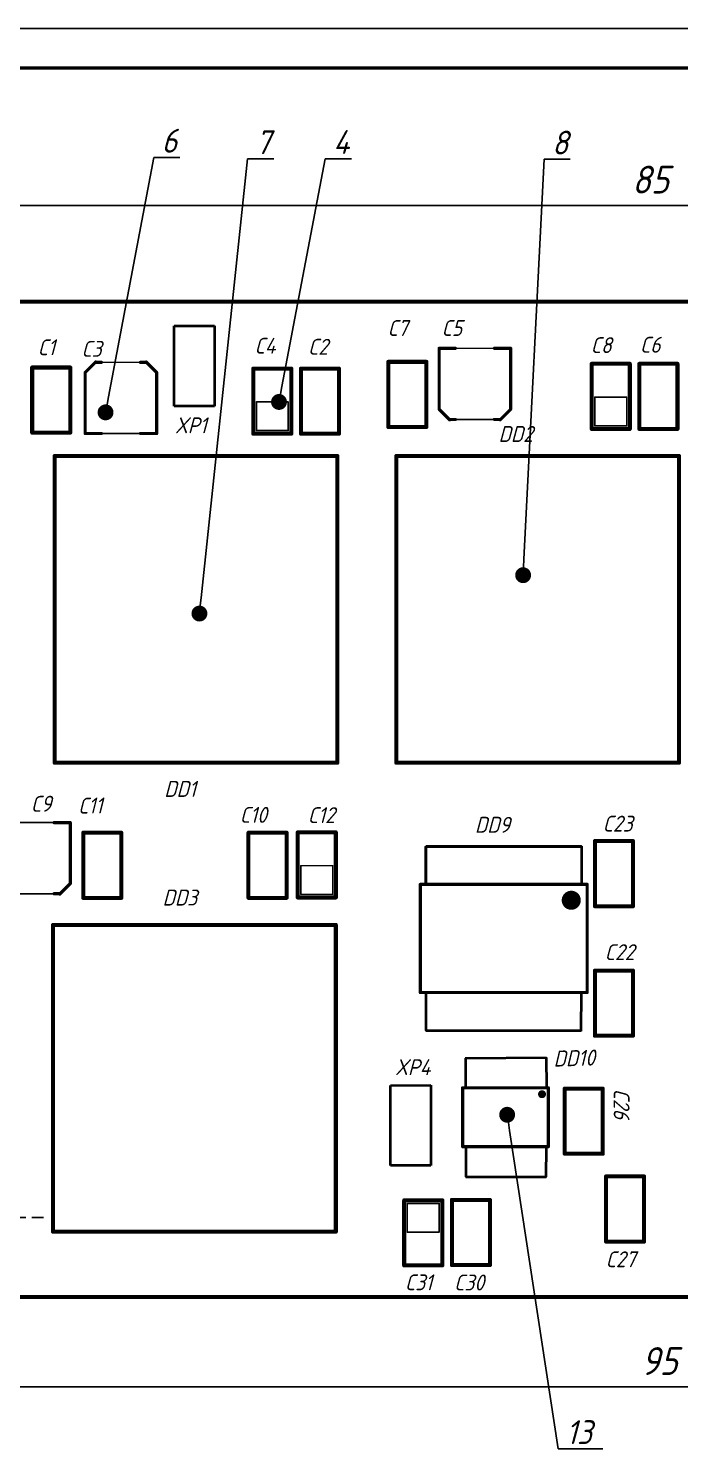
# Model space of a CAD drawing. Header units: millimetres. Extents: x -85 to 1448, y -98 to 199.
# Drawn here: x 135.8 to 217.7, y 20 to 199.1 of the extents above; entities that cross this region are included whole.
import ezdxf
from ezdxf import colors
from ezdxf.entities.mleader import LeaderData, LeaderLine
from ezdxf.math import Vec2, Vec3

# ---------------------------------------------------------------- set-up
doc = ezdxf.new("R2010")
doc.units = ezdxf.units.MM
for name, pattern in [('AM_ISO08W050', [18, 12, -1.5, 3, -1.5]), ('AM_ISO08W050x2', [9, 6, -0.75, 1.5, -0.75]), ('HIDDEN', [9.525, 6.35, -3.175])]:
    doc.linetypes.add(name, pattern=pattern)
for name, color, linetype, lineweight in [('AM_5', 3, 'Continuous', 25), ('AM_7', 4, 'AM_ISO08W050', 25), ('AM_BOR', 7, 'Continuous', 50), ('Mechanical1', 7, 'Continuous', 40), ('Mechanical13', 7, 'Continuous', 40), ('TopOverlay', 7, 'Continuous', 80), ('прерывистый', 2, 'HIDDEN', 50), ('Текст', 1, 'Continuous', 20)]:
    doc.layers.add(name, color=color, linetype=linetype, lineweight=lineweight)
doc.styles.get("Standard").update_dxf_attribs({"font": 'geniso.shx', "oblique": 15})
doc.dimstyles.new('AM_GOST$0', dxfattribs={"dimtxt": 3.5, "dimasz": 3.5, "dimexe": 1, "dimexo": 1, "dimgap": 1.5, "dimtad": 1, "dimtoh": 1, "dimtxsty": 'Standard', "dimcen": 0, "dimclrd": 256, "dimclre": 256, "dimclrt": 2, "dimadec": 0, "dimazin": 2, "dimtp": 0.1, "dimtm": 0.1, "dimtfac": 0.71, "dimtdec": 3, "dimtmove": 0, "dimatfit": 3, "dimfxl": 1, "dimtolj": 1, "dimlwd": -1, "dimlwe": -1, "dimarcsym": 1})

# ---------------------------------------------------------------- blocks, each defined once
blk = doc.blocks.new('C_________0805_3')
at = {"layer": 'TopOverlay', "const_width": 0.254}
for points in [[(-1.1, 1.2), (3, 1.2)], [(-1.1, 1.2), (-1.1, -1.2)], [(3, 1.2), (3, -1.2)], [(-1.1, -1.2), (2, -1.2)], [(3, -1.2), (2, -1.2)]]:
    blk.add_lwpolyline(points, dxfattribs=at)
at = {"layer": 'TopOverlay', "const_width": 0.127}
for points in [[(-1.163, 1.2, 1), (-1.036, 1.2, 1)], [(-1.163, 1.2, 1), (-1.036, 1.2, 1)], [(2.936, 1.2, 1), (3.063, 1.2, 1)], [(2.936, 1.2, 1), (3.063, 1.2, 1)], [(-1.163, -1.2, 1), (-1.036, -1.2, 1)], [(-1.163, -1.2, 1), (-1.036, -1.2, 1)], [(1.937, -1.2, 1), (2.064, -1.2, 1)], [(1.937, -1.2, 1), (2.064, -1.2, 1)], [(2.936, -1.2, 1), (3.063, -1.2, 1)], [(2.936, -1.2, 1), (3.063, -1.2, 1)]]:
    blk.add_lwpolyline(points, format="xyb", close=True, dxfattribs=at)
blk = doc.blocks.new('TMR1SM_SMD_4')
at = {"layer": 'TopOverlay', "const_width": 0.254}
for points in [[(-17.7, -1.3), (-17.7, 16.5)], [(1.6, 16.5), (-17.7, 16.5)], [(1.6, -1.3), (1.6, 16.5)], [(-17.2, -1.3), (-17.7, -1.3)], [(1.6, -1.3), (-17.2, -1.3)]]:
    blk.add_lwpolyline(points, dxfattribs=at)
at = {"layer": 'TopOverlay', "const_width": 0.127}
for points in [[(-17.764, 16.5, 1), (-17.637, 16.5, 1)], [(-17.764, 16.5, 1), (-17.637, 16.5, 1)], [(1.536, 16.5, 1), (1.663, 16.5, 1)], [(1.536, 16.5, 1), (1.663, 16.5, 1)], [(-17.764, -1.3, 1), (-17.637, -1.3, 1)], [(-17.764, -1.3, 1), (-17.637, -1.3, 1)], [(-17.264, -1.3, 1), (-17.137, -1.3, 1)], [(-17.264, -1.3, 1), (-17.137, -1.3, 1)], [(1.536, -1.3, 1), (1.663, -1.3, 1)], [(1.536, -1.3, 1), (1.663, -1.3, 1)]]:
    blk.add_lwpolyline(points, format="xyb", close=True, dxfattribs=at)
blk = doc.blocks.new('DRV8874_TSOP127P600_8N_21')
at = {"layer": 'Mechanical13'}
for p, q in [((-0.8, 0.25), (1.05, 0.275)), ((-0.775, -4.8), (-0.8, 0.25)), ((6.7, 0.25), (4.825, 0.275)), ((6.7, -4.8), (6.7, 0.25)), ((1.05, -4.8), (-0.775, -4.8)), ((4.756, -4.8), (6.7, -4.8))]:
    blk.add_line(p, q, dxfattribs=at)
at = {"layer": 'Mechanical13', "const_width": 0.1}
for points in [[(1.075, 0.275), (-0.8, 0.275)], [(-0.8, -4.8), (-0.8, 0.275)], [(6.7, 0.275), (4.825, 0.275)], [(6.7, -4.8), (6.7, 0.275)], [(1.075, -4.8), (-0.8, -4.8)], [(6.7, -4.8), (4.825, -4.8)]]:
    blk.add_lwpolyline(points, dxfattribs=at)
at = {"layer": 'Mechanical13', "const_width": 0.05}
for points in [[(-0.825, 0.275, 1), (-0.775, 0.275, 1)], [(-0.825, 0.275, 1), (-0.775, 0.275, 1)], [(1.05, 0.275, 1), (1.1, 0.275, 1)], [(4.8, 0.275, 1), (4.85, 0.275, 1)], [(6.675, 0.275, 1), (6.725, 0.275, 1)], [(6.675, 0.275, 1), (6.725, 0.275, 1)], [(-0.825, -4.8, 1), (-0.775, -4.8, 1)], [(-0.825, -4.8, 1), (-0.775, -4.8, 1)], [(1.05, -4.8, 1), (1.1, -4.8, 1)], [(4.8, -4.8, 1), (4.85, -4.8, 1)], [(6.675, -4.8, 1), (6.725, -4.8, 1)], [(6.675, -4.8, 1), (6.725, -4.8, 1)]]:
    blk.add_lwpolyline(points, format="xyb", close=True, dxfattribs=at)
at = {"layer": 'TopOverlay', "const_width": 0.2}
for points in [[(4.8, 0.4), (1.1, 0.4)], [(1.1, -5), (1.1, 0.4)], [(4.8, -5), (4.8, 0.4)], [(4.8, -5), (1.1, -5)]]:
    blk.add_lwpolyline(points, dxfattribs=at)
at = {"layer": 'TopOverlay'}
for points, const_width in [([(1.05, 0.4, 1), (1.15, 0.4, 1)], 0.1), ([(1.05, 0.4, 1), (1.15, 0.4, 1)], 0.1), ([(1.625, 0, 1), (1.375, 0, 1)], 0.25), ([(1.312, 0, 1), (1.437, 0, 1)], 0.125), ([(1.563, 0, 1), (1.687, 0, 1)], 0.125), ([(4.75, 0.4, 1), (4.85, 0.4, 1)], 0.1), ([(4.75, 0.4, 1), (4.85, 0.4, 1)], 0.1), ([(1.05, -5, 1), (1.15, -5, 1)], 0.1), ([(1.05, -5, 1), (1.15, -5, 1)], 0.1), ([(4.75, -5, 1), (4.85, -5, 1)], 0.1), ([(4.75, -5, 1), (4.85, -5, 1)], 0.1)]:
    blk.add_lwpolyline(points, format="xyb", close=True, dxfattribs=dict(at, const_width=const_width))
blk = doc.blocks.new('ADUM_SOIC_22')
at = {"layer": 'Mechanical13'}
for p, q in [((-1.05, -9.32), (-1.05, 0.455)), ((-1.05, 0.455), (1.35, 0.455)), ((-1.025, -9.345), (-1.025, 0.455)), ((-1.025, 0.455), (1.325, 0.455)), ((10.55, 0.43), (8.175, 0.455)), ((10.55, -9.345), (10.55, 0.43)), ((-1.05, -9.345), (1.35, -9.345)), ((1.325, -9.345), (-1.025, -9.345)), ((8.15, -9.345), (10.55, -9.345))]:
    blk.add_line(p, q, dxfattribs=at)
at = {"layer": 'Mechanical13', "const_width": 0.1}
for points in [[(-1.05, -9.345), (-1.05, 0.455)], [(1.35, 0.455), (-1.05, 0.455)], [(10.55, 0.455), (8.15, 0.455)], [(10.55, -9.345), (10.55, 0.455)], [(1.35, -9.345), (-1.05, -9.345)], [(10.55, -9.345), (8.15, -9.345)]]:
    blk.add_lwpolyline(points, dxfattribs=at)
at = {"layer": 'Mechanical13', "const_width": 0.05}
for points in [[(-1.075, 0.455, 1), (-1.025, 0.455, 1)], [(-1.075, 0.455, 1), (-1.025, 0.455, 1)], [(1.325, 0.455, 1), (1.375, 0.455, 1)], [(8.125, 0.455, 1), (8.175, 0.455, 1)], [(10.525, 0.455, 1), (10.575, 0.455, 1)], [(10.525, 0.455, 1), (10.575, 0.455, 1)], [(-1.075, -9.345, 1), (-1.025, -9.345, 1)], [(-1.075, -9.345, 1), (-1.025, -9.345, 1)], [(1.325, -9.345, 1), (1.375, -9.345, 1)], [(8.125, -9.345, 1), (8.175, -9.345, 1)], [(10.525, -9.345, 1), (10.575, -9.345, 1)], [(10.525, -9.345, 1), (10.575, -9.345, 1)]]:
    blk.add_lwpolyline(points, format="xyb", close=True, dxfattribs=at)
at = {"layer": 'TopOverlay', "const_width": 0.2}
for points in [[(1.35, -9.695), (1.35, 0.805)], [(8.15, 0.805), (1.35, 0.805)], [(8.15, -9.695), (8.15, 0.805)], [(8.15, -9.695), (1.35, -9.695)]]:
    blk.add_lwpolyline(points, dxfattribs=at)
at = {"layer": 'TopOverlay'}
for points, const_width in [([(1.3, 0.805, 1), (1.4, 0.805, 1)], 0.1), ([(1.3, 0.805, 1), (1.4, 0.805, 1)], 0.1), ([(8.1, 0.805, 1), (8.2, 0.805, 1)], 0.1), ([(8.1, 0.805, 1), (8.2, 0.805, 1)], 0.1), ([(2.65, -0.195, 1), (2.05, -0.195, 1)], 0.6), ([(1.9, -0.195, 1), (2.2, -0.195, 1)], 0.3), ([(2.5, -0.195, 1), (2.8, -0.195, 1)], 0.3), ([(1.3, -9.695, 1), (1.4, -9.695, 1)], 0.1), ([(1.3, -9.695, 1), (1.4, -9.695, 1)], 0.1), ([(8.1, -9.695, 1), (8.2, -9.695, 1)], 0.1), ([(8.1, -9.695, 1), (8.2, -9.695, 1)], 0.1)]:
    blk.add_lwpolyline(points, format="xyb", close=True, dxfattribs=dict(at, const_width=const_width))
blk = doc.blocks.new('TMR1SM_SMD_27')
at = {"layer": 'TopOverlay', "const_width": 0.254}
for points in [[(1.6, 16.5), (-17.7, 16.5)], [(-17.7, -1.3), (-17.7, 16.5)], [(1.6, -1.3), (1.6, 16.5)], [(-17.2, -1.3), (-17.7, -1.3)], [(1.6, -1.3), (-17.2, -1.3)]]:
    blk.add_lwpolyline(points, dxfattribs=at)
at = {"layer": 'TopOverlay', "const_width": 0.127}
for points in [[(-17.764, 16.5, 1), (-17.637, 16.5, 1)], [(-17.764, 16.5, 1), (-17.637, 16.5, 1)], [(1.536, 16.5, 1), (1.663, 16.5, 1)], [(1.536, 16.5, 1), (1.663, 16.5, 1)], [(-17.764, -1.3, 1), (-17.637, -1.3, 1)], [(-17.764, -1.3, 1), (-17.637, -1.3, 1)], [(-17.264, -1.3, 1), (-17.137, -1.3, 1)], [(-17.264, -1.3, 1), (-17.137, -1.3, 1)], [(1.536, -1.3, 1), (1.663, -1.3, 1)], [(1.536, -1.3, 1), (1.663, -1.3, 1)]]:
    blk.add_lwpolyline(points, format="xyb", close=True, dxfattribs=at)
blk = doc.blocks.new('TMR1SM_SMD_28')
at = {"layer": 'TopOverlay', "const_width": 0.254}
for points in [[(-17.7, -1.3), (-17.7, 16.5)], [(1.6, 16.5), (-17.7, 16.5)], [(1.6, -1.3), (1.6, 16.5)], [(-17.2, -1.3), (-17.7, -1.3)], [(1.6, -1.3), (-17.2, -1.3)]]:
    blk.add_lwpolyline(points, dxfattribs=at)
at = {"layer": 'TopOverlay', "const_width": 0.127}
for points in [[(-17.764, 16.5, 1), (-17.637, 16.5, 1)], [(-17.764, 16.5, 1), (-17.637, 16.5, 1)], [(1.536, 16.5, 1), (1.663, 16.5, 1)], [(1.536, 16.5, 1), (1.663, 16.5, 1)], [(-17.764, -1.3, 1), (-17.637, -1.3, 1)], [(-17.764, -1.3, 1), (-17.637, -1.3, 1)], [(-17.264, -1.3, 1), (-17.137, -1.3, 1)], [(-17.264, -1.3, 1), (-17.137, -1.3, 1)], [(1.536, -1.3, 1), (1.663, -1.3, 1)], [(1.536, -1.3, 1), (1.663, -1.3, 1)]]:
    blk.add_lwpolyline(points, format="xyb", close=True, dxfattribs=at)
blk = doc.blocks.new('C______________0805_35')
at = {"layer": 'TopOverlay'}
for points, const_width in [([(3, 1.2), (-1.1, 1.2)], 0.254), ([(-1.1, -1.2), (-1.1, 1.2)], 0.254), ([(-0.9, -1), (-0.9, 1)], 0.1), ([(0.9, 1), (-0.9, 1)], 0.1), ([(0.9, -1), (0.9, 1)], 0.1), ([(3, -1.2), (3, 1.2)], 0.254), ([(2, -1.2), (-1.1, -1.2)], 0.254), ([(0.9, -1), (-0.9, -1)], 0.1), ([(3, -1.2), (2, -1.2)], 0.254)]:
    blk.add_lwpolyline(points, dxfattribs=dict(at, const_width=const_width))
for points, const_width in [([(-1.164, 1.2, 1), (-1.037, 1.2, 1)], 0.127), ([(-1.164, 1.2, 1), (-1.037, 1.2, 1)], 0.127), ([(-0.925, 1, 1), (-0.875, 1, 1)], 0.05), ([(-0.925, 1, 1), (-0.875, 1, 1)], 0.05), ([(0.875, 1, 1), (0.925, 1, 1)], 0.05), ([(0.875, 1, 1), (0.925, 1, 1)], 0.05), ([(2.936, 1.2, 1), (3.063, 1.2, 1)], 0.127), ([(2.936, 1.2, 1), (3.063, 1.2, 1)], 0.127), ([(-1.164, -1.2, 1), (-1.037, -1.2, 1)], 0.127), ([(-1.164, -1.2, 1), (-1.037, -1.2, 1)], 0.127), ([(-0.925, -1, 1), (-0.875, -1, 1)], 0.05), ([(-0.925, -1, 1), (-0.875, -1, 1)], 0.05), ([(0.875, -1, 1), (0.925, -1, 1)], 0.05), ([(0.875, -1, 1), (0.925, -1, 1)], 0.05), ([(1.937, -1.2, 1), (2.064, -1.2, 1)], 0.127), ([(1.937, -1.2, 1), (2.064, -1.2, 1)], 0.127), ([(2.936, -1.2, 1), (3.063, -1.2, 1)], 0.127), ([(2.936, -1.2, 1), (3.063, -1.2, 1)], 0.127)]:
    blk.add_lwpolyline(points, format="xyb", close=True, dxfattribs=dict(at, const_width=const_width))
blk = doc.blocks.new('C_________0805_36')
at = {"layer": 'TopOverlay', "const_width": 0.254}
for points in [[(3, 1.2), (-1.1, 1.2)], [(-1.1, -1.2), (-1.1, 1.2)], [(3, -1.2), (3, 1.2)], [(2, -1.2), (-1.1, -1.2)], [(3, -1.2), (2, -1.2)]]:
    blk.add_lwpolyline(points, dxfattribs=at)
at = {"layer": 'TopOverlay', "const_width": 0.127}
for points in [[(-1.164, 1.2, 1), (-1.037, 1.2, 1)], [(-1.164, 1.2, 1), (-1.037, 1.2, 1)], [(2.936, 1.2, 1), (3.063, 1.2, 1)], [(2.936, 1.2, 1), (3.063, 1.2, 1)], [(-1.164, -1.2, 1), (-1.037, -1.2, 1)], [(-1.164, -1.2, 1), (-1.037, -1.2, 1)], [(1.937, -1.2, 1), (2.064, -1.2, 1)], [(1.937, -1.2, 1), (2.064, -1.2, 1)], [(2.936, -1.2, 1), (3.063, -1.2, 1)], [(2.936, -1.2, 1), (3.063, -1.2, 1)]]:
    blk.add_lwpolyline(points, format="xyb", close=True, dxfattribs=at)
blk = doc.blocks.new('C_________0805_39')
at = {"layer": 'TopOverlay', "const_width": 0.254}
for points in [[(3, 1.2), (-1.1, 1.2)], [(-1.1, -1.2), (-1.1, 1.2)], [(3, -1.2), (3, 1.2)], [(2, -1.2), (-1.1, -1.2)], [(3, -1.2), (2, -1.2)]]:
    blk.add_lwpolyline(points, dxfattribs=at)
at = {"layer": 'TopOverlay', "const_width": 0.127}
for points in [[(-1.164, 1.2, 1), (-1.037, 1.2, 1)], [(-1.164, 1.2, 1), (-1.037, 1.2, 1)], [(2.936, 1.2, 1), (3.063, 1.2, 1)], [(2.936, 1.2, 1), (3.063, 1.2, 1)], [(-1.164, -1.2, 1), (-1.037, -1.2, 1)], [(-1.164, -1.2, 1), (-1.037, -1.2, 1)], [(1.937, -1.2, 1), (2.064, -1.2, 1)], [(1.937, -1.2, 1), (2.064, -1.2, 1)], [(2.936, -1.2, 1), (3.063, -1.2, 1)], [(2.936, -1.2, 1), (3.063, -1.2, 1)]]:
    blk.add_lwpolyline(points, format="xyb", close=True, dxfattribs=at)
blk = doc.blocks.new('C_________0805_40')
at = {"layer": 'TopOverlay', "const_width": 0.254}
for points in [[(-1.1, 1.2), (3, 1.2)], [(-1.1, 1.2), (-1.1, -1.2)], [(3, 1.2), (3, -1.2)], [(-1.1, -1.2), (2, -1.2)], [(2, -1.2), (3, -1.2)]]:
    blk.add_lwpolyline(points, dxfattribs=at)
at = {"layer": 'TopOverlay', "const_width": 0.127}
for points in [[(-1.164, 1.2, 1), (-1.037, 1.2, 1)], [(-1.164, 1.2, 1), (-1.037, 1.2, 1)], [(2.936, 1.2, 1), (3.063, 1.2, 1)], [(2.936, 1.2, 1), (3.063, 1.2, 1)], [(-1.164, -1.2, 1), (-1.037, -1.2, 1)], [(-1.164, -1.2, 1), (-1.037, -1.2, 1)], [(1.937, -1.2, 1), (2.064, -1.2, 1)], [(1.937, -1.2, 1), (2.064, -1.2, 1)], [(2.936, -1.2, 1), (3.063, -1.2, 1)], [(2.936, -1.2, 1), (3.063, -1.2, 1)]]:
    blk.add_lwpolyline(points, format="xyb", close=True, dxfattribs=at)
blk = doc.blocks.new('C_________0805_43')
at = {"layer": 'TopOverlay', "const_width": 0.254}
for points in [[(3, 1.2), (-1.1, 1.2)], [(-1.1, -1.2), (-1.1, 1.2)], [(3, -1.2), (3, 1.2)], [(2, -1.2), (-1.1, -1.2)], [(3, -1.2), (2, -1.2)]]:
    blk.add_lwpolyline(points, dxfattribs=at)
at = {"layer": 'TopOverlay', "const_width": 0.127}
for points in [[(-1.164, 1.2, 1), (-1.037, 1.2, 1)], [(-1.164, 1.2, 1), (-1.037, 1.2, 1)], [(2.936, 1.2, 1), (3.063, 1.2, 1)], [(2.936, 1.2, 1), (3.063, 1.2, 1)], [(-1.164, -1.2, 1), (-1.037, -1.2, 1)], [(-1.164, -1.2, 1), (-1.037, -1.2, 1)], [(1.937, -1.2, 1), (2.064, -1.2, 1)], [(1.937, -1.2, 1), (2.064, -1.2, 1)], [(2.936, -1.2, 1), (3.063, -1.2, 1)], [(2.936, -1.2, 1), (3.063, -1.2, 1)]]:
    blk.add_lwpolyline(points, format="xyb", close=True, dxfattribs=at)
blk = doc.blocks.new('C_________0805_44')
at = {"layer": 'TopOverlay', "const_width": 0.254}
for points in [[(-1.1, 1.2), (3, 1.2)], [(-1.1, 1.2), (-1.1, -1.2)], [(3, 1.2), (3, -1.2)], [(-1.1, -1.2), (2, -1.2)], [(2, -1.2), (3, -1.2)]]:
    blk.add_lwpolyline(points, dxfattribs=at)
at = {"layer": 'TopOverlay', "const_width": 0.127}
for points in [[(-1.164, 1.2, 1), (-1.037, 1.2, 1)], [(-1.164, 1.2, 1), (-1.037, 1.2, 1)], [(2.936, 1.2, 1), (3.063, 1.2, 1)], [(2.936, 1.2, 1), (3.063, 1.2, 1)], [(-1.164, -1.2, 1), (-1.037, -1.2, 1)], [(-1.164, -1.2, 1), (-1.037, -1.2, 1)], [(1.937, -1.2, 1), (2.064, -1.2, 1)], [(1.937, -1.2, 1), (2.064, -1.2, 1)], [(2.936, -1.2, 1), (3.063, -1.2, 1)], [(2.936, -1.2, 1), (3.063, -1.2, 1)]]:
    blk.add_lwpolyline(points, format="xyb", close=True, dxfattribs=at)
blk = doc.blocks.new('C______________0805_51')
at = {"layer": 'TopOverlay'}
for points, const_width in [([(-1.1, 1.2), (3, 1.2)], 0.254), ([(-1.1, 1.2), (-1.1, -1.2)], 0.254), ([(-0.9, 1), (-0.9, -1)], 0.1), ([(-0.9, 1), (0.9, 1)], 0.1), ([(0.9, 1), (0.9, -1)], 0.1), ([(3, 1.2), (3, -1.2)], 0.254), ([(-1.1, -1.2), (2, -1.2)], 0.254), ([(-0.9, -1), (0.9, -1)], 0.1), ([(2, -1.2), (3, -1.2)], 0.254)]:
    blk.add_lwpolyline(points, dxfattribs=dict(at, const_width=const_width))
for points, const_width in [([(-1.164, 1.2, 1), (-1.037, 1.2, 1)], 0.127), ([(-1.164, 1.2, 1), (-1.037, 1.2, 1)], 0.127), ([(-0.925, 1, 1), (-0.875, 1, 1)], 0.05), ([(-0.925, 1, 1), (-0.875, 1, 1)], 0.05), ([(0.875, 1, 1), (0.925, 1, 1)], 0.05), ([(0.875, 1, 1), (0.925, 1, 1)], 0.05), ([(2.936, 1.2, 1), (3.063, 1.2, 1)], 0.127), ([(2.936, 1.2, 1), (3.063, 1.2, 1)], 0.127), ([(-1.164, -1.2, 1), (-1.037, -1.2, 1)], 0.127), ([(-1.164, -1.2, 1), (-1.037, -1.2, 1)], 0.127), ([(-0.925, -1, 1), (-0.875, -1, 1)], 0.05), ([(-0.925, -1, 1), (-0.875, -1, 1)], 0.05), ([(0.875, -1, 1), (0.925, -1, 1)], 0.05), ([(0.875, -1, 1), (0.925, -1, 1)], 0.05), ([(1.937, -1.2, 1), (2.064, -1.2, 1)], 0.127), ([(1.937, -1.2, 1), (2.064, -1.2, 1)], 0.127), ([(2.936, -1.2, 1), (3.063, -1.2, 1)], 0.127), ([(2.936, -1.2, 1), (3.063, -1.2, 1)], 0.127)]:
    blk.add_lwpolyline(points, format="xyb", close=True, dxfattribs=dict(at, const_width=const_width))
blk = doc.blocks.new('C_________0805_52')
at = {"layer": 'TopOverlay', "const_width": 0.254}
for points in [[(-1.1, 1.2), (-1.1, -1.2)], [(-1.1, 1.2), (3, 1.2)], [(3, 1.2), (3, -1.2)], [(-1.1, -1.2), (2, -1.2)], [(2, -1.2), (3, -1.2)]]:
    blk.add_lwpolyline(points, dxfattribs=at)
at = {"layer": 'TopOverlay', "const_width": 0.127}
for points in [[(-1.164, 1.2, 1), (-1.037, 1.2, 1)], [(-1.164, 1.2, 1), (-1.037, 1.2, 1)], [(2.936, 1.2, 1), (3.063, 1.2, 1)], [(2.936, 1.2, 1), (3.063, 1.2, 1)], [(-1.164, -1.2, 1), (-1.037, -1.2, 1)], [(-1.164, -1.2, 1), (-1.037, -1.2, 1)], [(1.937, -1.2, 1), (2.064, -1.2, 1)], [(1.937, -1.2, 1), (2.064, -1.2, 1)], [(2.936, -1.2, 1), (3.063, -1.2, 1)], [(2.936, -1.2, 1), (3.063, -1.2, 1)]]:
    blk.add_lwpolyline(points, format="xyb", close=True, dxfattribs=at)
blk = doc.blocks.new('C______________0805_53')
at = {"layer": 'TopOverlay'}
for points, const_width in [([(-1.1, 1.2), (3, 1.2)], 0.254), ([(-1.1, 1.2), (-1.1, -1.2)], 0.254), ([(-0.9, 1), (-0.9, -1)], 0.1), ([(-0.9, 1), (0.9, 1)], 0.1), ([(0.9, 1), (0.9, -1)], 0.1), ([(3, 1.2), (3, -1.2)], 0.254), ([(-1.1, -1.2), (2, -1.2)], 0.254), ([(-0.9, -1), (0.9, -1)], 0.1), ([(2, -1.2), (3, -1.2)], 0.254)]:
    blk.add_lwpolyline(points, dxfattribs=dict(at, const_width=const_width))
for points, const_width in [([(-1.164, 1.2, 1), (-1.037, 1.2, 1)], 0.127), ([(-1.164, 1.2, 1), (-1.037, 1.2, 1)], 0.127), ([(-0.925, 1, 1), (-0.875, 1, 1)], 0.05), ([(-0.925, 1, 1), (-0.875, 1, 1)], 0.05), ([(0.875, 1, 1), (0.925, 1, 1)], 0.05), ([(0.875, 1, 1), (0.925, 1, 1)], 0.05), ([(2.936, 1.2, 1), (3.063, 1.2, 1)], 0.127), ([(2.936, 1.2, 1), (3.063, 1.2, 1)], 0.127), ([(-1.164, -1.2, 1), (-1.037, -1.2, 1)], 0.127), ([(-1.164, -1.2, 1), (-1.037, -1.2, 1)], 0.127), ([(-0.925, -1, 1), (-0.875, -1, 1)], 0.05), ([(-0.925, -1, 1), (-0.875, -1, 1)], 0.05), ([(0.875, -1, 1), (0.925, -1, 1)], 0.05), ([(0.875, -1, 1), (0.925, -1, 1)], 0.05), ([(1.937, -1.2, 1), (2.064, -1.2, 1)], 0.127), ([(1.937, -1.2, 1), (2.064, -1.2, 1)], 0.127), ([(2.936, -1.2, 1), (3.063, -1.2, 1)], 0.127), ([(2.936, -1.2, 1), (3.063, -1.2, 1)], 0.127)]:
    blk.add_lwpolyline(points, format="xyb", close=True, dxfattribs=dict(at, const_width=const_width))
blk = doc.blocks.new('C_________0805_55')
at = {"layer": 'TopOverlay', "const_width": 0.254}
for points in [[(-1.1, -1.2), (-1.1, 1.2)], [(3, 1.2), (-1.1, 1.2)], [(3, -1.2), (3, 1.2)], [(2, -1.2), (-1.1, -1.2)], [(3, -1.2), (2, -1.2)]]:
    blk.add_lwpolyline(points, dxfattribs=at)
at = {"layer": 'TopOverlay', "const_width": 0.127}
for points in [[(-1.164, 1.2, 1), (-1.037, 1.2, 1)], [(-1.164, 1.2, 1), (-1.037, 1.2, 1)], [(2.936, 1.2, 1), (3.063, 1.2, 1)], [(2.936, 1.2, 1), (3.063, 1.2, 1)], [(-1.164, -1.2, 1), (-1.037, -1.2, 1)], [(-1.164, -1.2, 1), (-1.037, -1.2, 1)], [(1.937, -1.2, 1), (2.064, -1.2, 1)], [(1.937, -1.2, 1), (2.064, -1.2, 1)], [(2.936, -1.2, 1), (3.063, -1.2, 1)], [(2.936, -1.2, 1), (3.063, -1.2, 1)]]:
    blk.add_lwpolyline(points, format="xyb", close=True, dxfattribs=at)
blk = doc.blocks.new('C_________0805_56')
at = {"layer": 'TopOverlay', "const_width": 0.254}
for points in [[(-1.1, 1.2), (-1.1, -1.2)], [(-1.1, 1.2), (3, 1.2)], [(3, 1.2), (3, -1.2)], [(-1.1, -1.2), (2, -1.2)], [(3, -1.2), (2, -1.2)]]:
    blk.add_lwpolyline(points, dxfattribs=at)
at = {"layer": 'TopOverlay', "const_width": 0.127}
for points in [[(-1.164, 1.2, 1), (-1.037, 1.2, 1)], [(-1.164, 1.2, 1), (-1.037, 1.2, 1)], [(2.936, 1.2, 1), (3.063, 1.2, 1)], [(2.936, 1.2, 1), (3.063, 1.2, 1)], [(-1.164, -1.2, 1), (-1.037, -1.2, 1)], [(-1.164, -1.2, 1), (-1.037, -1.2, 1)], [(1.937, -1.2, 1), (2.064, -1.2, 1)], [(1.937, -1.2, 1), (2.064, -1.2, 1)], [(2.936, -1.2, 1), (3.063, -1.2, 1)], [(2.936, -1.2, 1), (3.063, -1.2, 1)]]:
    blk.add_lwpolyline(points, format="xyb", close=True, dxfattribs=at)
blk = doc.blocks.new('C______________0805_57')
at = {"layer": 'TopOverlay'}
for points, const_width in [([(-1.1, 1.2), (3, 1.2)], 0.254), ([(-1.1, 1.2), (-1.1, -1.2)], 0.254), ([(-0.9, 1), (-0.9, -1)], 0.1), ([(-0.9, 1), (0.9, 1)], 0.1), ([(0.9, 1), (0.9, -1)], 0.1), ([(3, 1.2), (3, -1.2)], 0.254), ([(-1.1, -1.2), (2, -1.2)], 0.254), ([(-0.9, -1), (0.9, -1)], 0.1), ([(2, -1.2), (3, -1.2)], 0.254)]:
    blk.add_lwpolyline(points, dxfattribs=dict(at, const_width=const_width))
for points, const_width in [([(-1.164, 1.2, 1), (-1.037, 1.2, 1)], 0.127), ([(-1.164, 1.2, 1), (-1.037, 1.2, 1)], 0.127), ([(-0.925, 1, 1), (-0.875, 1, 1)], 0.05), ([(-0.925, 1, 1), (-0.875, 1, 1)], 0.05), ([(0.875, 1, 1), (0.925, 1, 1)], 0.05), ([(0.875, 1, 1), (0.925, 1, 1)], 0.05), ([(2.936, 1.2, 1), (3.063, 1.2, 1)], 0.127), ([(2.936, 1.2, 1), (3.063, 1.2, 1)], 0.127), ([(-1.164, -1.2, 1), (-1.037, -1.2, 1)], 0.127), ([(-1.164, -1.2, 1), (-1.037, -1.2, 1)], 0.127), ([(-0.925, -1, 1), (-0.875, -1, 1)], 0.05), ([(-0.925, -1, 1), (-0.875, -1, 1)], 0.05), ([(0.875, -1, 1), (0.925, -1, 1)], 0.05), ([(0.875, -1, 1), (0.925, -1, 1)], 0.05), ([(1.937, -1.2, 1), (2.064, -1.2, 1)], 0.127), ([(1.937, -1.2, 1), (2.064, -1.2, 1)], 0.127), ([(2.936, -1.2, 1), (3.063, -1.2, 1)], 0.127), ([(2.936, -1.2, 1), (3.063, -1.2, 1)], 0.127)]:
    blk.add_lwpolyline(points, format="xyb", close=True, dxfattribs=dict(at, const_width=const_width))
blk = doc.blocks.new('C_________0805_59')
at = {"layer": 'TopOverlay', "const_width": 0.254}
for points in [[(-1.1, 1.2), (-1.1, -1.2)], [(-1.1, 1.2), (3, 1.2)], [(3, 1.2), (3, -1.2)], [(-1.1, -1.2), (2, -1.2)], [(2, -1.2), (3, -1.2)]]:
    blk.add_lwpolyline(points, dxfattribs=at)
at = {"layer": 'TopOverlay', "const_width": 0.127}
for points in [[(-1.164, 1.2, 1), (-1.037, 1.2, 1)], [(-1.164, 1.2, 1), (-1.037, 1.2, 1)], [(2.936, 1.2, 1), (3.063, 1.2, 1)], [(2.936, 1.2, 1), (3.063, 1.2, 1)], [(-1.164, -1.2, 1), (-1.037, -1.2, 1)], [(-1.164, -1.2, 1), (-1.037, -1.2, 1)], [(1.937, -1.2, 1), (2.064, -1.2, 1)], [(1.937, -1.2, 1), (2.064, -1.2, 1)], [(2.936, -1.2, 1), (3.063, -1.2, 1)], [(2.936, -1.2, 1), (3.063, -1.2, 1)]]:
    blk.add_lwpolyline(points, format="xyb", close=True, dxfattribs=at)
blk = doc.blocks.new('C_________0805_60')
at = {"layer": 'TopOverlay', "const_width": 0.254}
for points in [[(-1.1, -1.2), (-1.1, 1.2)], [(3, 1.2), (-1.1, 1.2)], [(3, -1.2), (3, 1.2)], [(2, -1.2), (-1.1, -1.2)], [(3, -1.2), (2, -1.2)]]:
    blk.add_lwpolyline(points, dxfattribs=at)
at = {"layer": 'TopOverlay', "const_width": 0.127}
for points in [[(-1.164, 1.2, 1), (-1.037, 1.2, 1)], [(-1.164, 1.2, 1), (-1.037, 1.2, 1)], [(2.936, 1.2, 1), (3.063, 1.2, 1)], [(2.936, 1.2, 1), (3.063, 1.2, 1)], [(-1.164, -1.2, 1), (-1.037, -1.2, 1)], [(-1.164, -1.2, 1), (-1.037, -1.2, 1)], [(1.937, -1.2, 1), (2.064, -1.2, 1)], [(1.937, -1.2, 1), (2.064, -1.2, 1)], [(2.936, -1.2, 1), (3.063, -1.2, 1)], [(2.936, -1.2, 1), (3.063, -1.2, 1)]]:
    blk.add_lwpolyline(points, format="xyb", close=True, dxfattribs=at)
blk = doc.blocks.new('GOST_A3_LANDSCAPE')
at = {"layer": 'AM_BOR', "color": 1, "lineweight": 25}
blk.add_line((420, 297), (0, 297), dxfattribs=at)
at = {"layer": 'AM_BOR', "color": 7, "lineweight": 50}
blk.add_line((415, 292), (20, 292), dxfattribs=at)
blk = doc.blocks.new('CAPAE4643X46M_58')
at = {"layer": 'Mechanical13', "const_width": 0.1}
for points in [[(-0.55, 1.588), (0.112, 2.25)], [(3.925, 2.25), (0.087, 2.25)], [(3.925, -2.25), (3.925, 2.25)], [(-0.55, -1.587), (-0.55, 1.588)], [(0.112, -2.25), (-0.55, -1.587)], [(3.925, -2.25), (0.087, -2.25)]]:
    blk.add_lwpolyline(points, dxfattribs=at)
at = {"layer": 'Mechanical13', "const_width": 0.05}
for points in [[(0.063, 2.25, 1), (0.112, 2.25, 1)], [(0.087, 2.25, 1), (0.137, 2.25, 1)], [(3.9, 2.25, 1), (3.95, 2.25, 1)], [(3.9, 2.25, 1), (3.95, 2.25, 1)], [(-0.575, 1.588, 1), (-0.525, 1.588, 1)], [(-0.575, 1.588, 1), (-0.525, 1.588, 1)], [(-0.575, -1.587, 1), (-0.525, -1.587, 1)], [(-0.575, -1.587, 1), (-0.525, -1.587, 1)], [(0.063, -2.25, 1), (0.112, -2.25, 1)], [(0.087, -2.25, 1), (0.137, -2.25, 1)], [(3.9, -2.25, 1), (3.95, -2.25, 1)], [(3.9, -2.25, 1), (3.95, -2.25, 1)]]:
    blk.add_lwpolyline(points, format="xyb", close=True, dxfattribs=at)
at = {"layer": 'TopOverlay', "const_width": 0.2}
for points in [[(-0.575, 1.588), (0.087, 2.25)], [(3.925, 2.25), (0.087, 2.25)], [(3.925, 1.225), (3.925, 2.25)], [(-0.55, 1.225), (-0.55, 1.588)], [(0.087, -2.25), (-0.575, -1.587)], [(-0.55, -1.587), (-0.55, -1.225)], [(3.925, -2.25), (3.925, -1.225)], [(3.925, -2.25), (0.087, -2.25)]]:
    blk.add_lwpolyline(points, dxfattribs=at)
at = {"layer": 'TopOverlay', "const_width": 0.1}
for points in [[(0.038, 2.25, 1), (0.138, 2.25, 1)], [(0.038, 2.25, 1), (0.138, 2.25, 1)], [(3.875, 2.25, 1), (3.975, 2.25, 1)], [(3.875, 2.25, 1), (3.975, 2.25, 1)], [(-0.625, 1.588, 1), (-0.525, 1.588, 1)], [(-0.6, 1.588, 1), (-0.5, 1.588, 1)], [(-0.6, 1.225, 1), (-0.5, 1.225, 1)], [(3.875, 1.225, 1), (3.975, 1.225, 1)], [(-0.625, -1.587, 1), (-0.525, -1.587, 1)], [(-0.6, -1.225, 1), (-0.5, -1.225, 1)], [(-0.6, -1.587, 1), (-0.5, -1.587, 1)], [(3.875, -1.225, 1), (3.975, -1.225, 1)], [(0.038, -2.25, 1), (0.138, -2.25, 1)], [(0.038, -2.25, 1), (0.138, -2.25, 1)], [(3.875, -2.25, 1), (3.975, -2.25, 1)], [(3.875, -2.25, 1), (3.975, -2.25, 1)]]:
    blk.add_lwpolyline(points, format="xyb", close=True, dxfattribs=at)
blk = doc.blocks.new('*D70')
at = {"layer": 'AM_5', "linetype": 'ByBlock', "transparency": 16777216}
for p, q in [((119.05, 146.98), (119.05, 27.16)), ((309.05, 146.98), (309.05, 27.16)), ((122.55, 28.16), (305.55, 28.16))]:
    blk.add_line(p, q, dxfattribs=at)
at = {"layer": 'AM_5', "transparency": 16777216}
for points in [[(122.55, 28.74), (122.55, 27.58), (119.05, 28.16)], [(305.55, 28.74), (305.55, 27.58), (309.05, 28.16)]]:
    blk.add_solid(points, dxfattribs=at)
at = {"layer": 'Defpoints', "color": 0, "transparency": 16777216}
for p in [(119.05, 147.98), (309.05, 147.98), (309.05, 28.16)]:
    blk.add_point(p, dxfattribs=at)
at = {"layer": 'AM_5', "color": 2, "transparency": 16777216, "insert": (215.17, 31.41), "char_height": 3.5, "attachment_point": 5}
blk.add_mtext('\\A1;95', dxfattribs=at)
blk = doc.blocks.new('*D72')
at = {"layer": 'AM_5', "linetype": 'ByBlock', "transparency": 16777216}
for p, q in [((129.05, 155.48), (129.05, 177.81)), ((299.05, 155.48), (299.05, 177.81)), ((132.55, 176.81), (295.55, 176.81))]:
    blk.add_line(p, q, dxfattribs=at)
at = {"layer": 'AM_5', "transparency": 16777216}
for points in [[(132.55, 177.39), (132.55, 176.23), (129.05, 176.81)], [(295.55, 177.39), (295.55, 176.23), (299.05, 176.81)]]:
    blk.add_solid(points, dxfattribs=at)
at = {"layer": 'Defpoints', "color": 0, "transparency": 16777216}
for p in [(299.05, 176.81), (129.05, 154.48), (299.05, 154.48)]:
    blk.add_point(p, dxfattribs=at)
at = {"layer": 'AM_5', "color": 2, "transparency": 16777216, "insert": (214.05, 180.06), "char_height": 3.5, "attachment_point": 5}
blk.add_mtext('\\A1;85', dxfattribs=at)
blk = doc.blocks.new('_Dot')
at = {"color": 0, "linetype": 'ByBlock', "lineweight": -2}
blk.add_line((-0.5, 0), (-1, 0), dxfattribs=at)
at = {"color": 0, "linetype": 'ByBlock', "const_width": 0.5}
blk.add_lwpolyline([(-0.25, 0, 1), (0.25, 0, 1)], format="xyb", close=True, dxfattribs=at)

msp = doc.modelspace()

# ---------------------------------------------------------------- linework, layer by layer
at = {"layer": 'AM_7', "linetype": 'AM_ISO08W050x2'}
msp.add_line((120.446, 49.483), (137.659, 49.483), dxfattribs=at)
at = {"layer": 'Mechanical1', "const_width": 0.508}
for points in [[(128.852, 164.683), (298.852, 164.683)], [(129.252, 39.483), (299.252, 39.483)]]:
    msp.add_lwpolyline(points, dxfattribs=at)
at = {"layer": 'Mechanical13'}
for p, q in [((154.104, 151.552), (154.104, 161.662)), ((154.104, 161.662), (159.184, 161.662)), ((159.184, 161.662), (159.184, 151.552)), ((159.184, 151.552), (154.104, 151.552)), ((181.312, 66.063), (186.393, 66.138)), ((181.312, 56.396), (181.312, 66.063)), ((186.393, 66.138), (186.393, 56.003)), ((181.312, 56.028), (181.312, 56.396)), ((186.393, 56.003), (181.312, 56.028))]:
    msp.add_line(p, q, dxfattribs=at)

# ---------------------------------------------------------------- block references
for name, p, xscale, yscale, zscale, rotation in [('CAPAE4643X46M_58', (191.955, 150.984), 2, 2, 2, 89.99999999999999), ('C_________0805_60', (138.629, 154.219), 1.999999999999999, 1.999999999999999, 1.999999999999999, 270), ('CAPAE4643X46M_58', (147.402, 155.966), 2, 2, 2, 270), ('C______________0805_57', (166.452, 150.283), 1.999999999999999, 1.999999999999999, 1.999999999999999, 90), ('C_________0805_59', (172.452, 150.283), 1.999999999999999, 1.999999999999999, 1.999999999999999, 90), ('C_________0805_56', (183.452, 151.133), 1.999999999999999, 1.999999999999999, 1.999999999999999, 90), ('C______________0805_53', (209.052, 150.883), 1.999999999999999, 1.999999999999999, 1.999999999999999, 90), ('C_________0805_55', (215.052, 154.683), 1.999999999999999, 1.999999999999999, 1.999999999999999, 270), ('TMR1SM_SMD_28', (141.652, 109.883), 1.999999999999999, 1.999999999999999, 1.999999999999999, 270), ('TMR1SM_SMD_4', (184.652, 109.883), 1.999999999999999, 1.999999999999999, 1.999999999999999, 270), ('CAPAE4643X46M_58', (136.527, 91.307), 2, 2, 2, 89.99999999999999), ('C_________0805_3', (145.052, 91.883), 1.999999999999999, 1.999999999999999, 1.999999999999999, 90), ('C_________0805_52', (165.852, 91.883), 1.999999999999999, 1.999999999999999, 1.999999999999999, 90), ('C______________0805_51', (172.052, 91.933), 1.999999999999999, 1.999999999999999, 1.999999999999999, 90), ('C_________0805_43', (209.452, 94.633), 1.999999999999999, 1.999999999999999, 1.999999999999999, 270), ('ADUM_SOIC_22', (204.472, 94.083), 1.999999999999999, 1.999999999999999, 1.999999999999999, 270), ('TMR1SM_SMD_27', (141.452, 50.883), 1.999999999999999, 1.999999999999999, 1.999999999999999, 270), ('C_________0805_44', (209.452, 74.533), 1.999999999999999, 1.999999999999999, 1.999999999999999, 90), ('DRV8874_TSOP127P600_8N_21', (200.402, 67.983), 1.999999999999999, 1.999999999999999, 1.999999999999999, 270), ('C_________0805_40', (205.652, 59.683), 1.999999999999999, 1.999999999999999, 1.999999999999999, 90), ('C_________0805_39', (210.852, 52.433), 1.999999999999999, 1.999999999999999, 1.999999999999999, 270), ('C_________0805_36', (191.452, 49.483), 1.999999999999999, 1.999999999999999, 1.999999999999999, 270), ('C______________0805_35', (185.452, 49.433), 1.999999999999999, 1.999999999999999, 1.999999999999999, 270)]:
    msp.add_blockref(name, p, dxfattribs=dict(xscale=xscale, yscale=yscale, zscale=zscale, rotation=rotation))
at = {"layer": 'прерывистый', "lineweight": 0}
msp.add_blockref('GOST_A3_LANDSCAPE', (-84.946, -97.923), dxfattribs=at)

# ---------------------------------------------------------------- texts
at = {"layer": 'Текст', "color": 1, "oblique": 15}
for s, p in [('C7', (180.954, 160.386)), ('C5', (187.754, 160.386)), ('C1', (136.922, 157.96)), ('C3', (142.428, 157.765)), ('C4', (164.215, 158.157)), ('C2', (170.945, 158.026)), ('C8', (206.526, 158.23)), ('C6', (212.726, 158.28)), ('XP1', (154.2, 148.141)), ('DD2', (194.928, 147.053)), ('DD1', (152.856, 102.397)), ('C10', (162.353, 99.126)), ('C12', (170.913, 99.094)), ('DD9', (191.955, 97.883)), ('C23', (208.032, 98.024)), ('DD3', (152.641, 88.723)), ('C22', (208.285, 81.853)), ('XP4', (181.908, 67.387)), ('C27', (208.406, 43.211)), ('C31', (183.144, 40.311)), ('C30', (189.332, 40.29))]:
    msp.add_text(s, height=2, dxfattribs=at).set_placement(p)
for s, rotation, p in [('C9', 0.99142, (136.068, 100.501)), ('C11', 0.99142, (142.017, 100.264)), ('DD10', 1.66134, (201.868, 68.446)), ('C26', 270, (209.419, 65.678))]:
    msp.add_text(s, height=2, rotation=rotation, dxfattribs=at).set_placement(p)

# ---------------------------------------------------------------- dimensions: what is measured, and where the dimension line sits
at = {"layer": 'AM_5'}
dim = msp.add_linear_dim(base=(299.052, 176.81), p1=(129.052, 154.483), p2=(299.052, 154.483), text='85', dimstyle='AM_GOST$0', override={"dimpost": ''}, dxfattribs=at)
dim.commit()
dim.dimension.update_dxf_attribs({"geometry": '*D72', "text_midpoint": (214.052, 180.06)})
dim = msp.add_linear_dim(base=(309.052, 28.158), p1=(119.052, 147.983), p2=(309.052, 147.983), angle=0, text='95', dimstyle='AM_GOST$0', dxfattribs=at)
dim.commit()
dim.dimension.update_dxf_attribs({"geometry": '*D70', "text_midpoint": (215.168, 28.158), "dimtype": 160})

# ---------------------------------------------------------------- leaders
ml = msp.add_multileader_mtext('Standard', dxfattribs=at)
ml.set_content('6', color=256)
ml.set_leader_properties()
ml.set_arrow_properties(name='DOT')
ml.build(insert=Vec2(0, 0))
ml.multileader.update_dxf_attribs({"text_left_attachment_type": 5, "text_right_attachment_type": 5, "dogleg_length": 0, "arrow_head_size": 2})
ctx = ml.context
ctx.base_point, ctx.char_height, ctx.arrow_head_size, ctx.landing_gap_size, ctx.plane_origin = Vec3(151.526, 182.855), 3, 2, 1, Vec3(145.468, 150.773)
ctx.left_attachment, ctx.right_attachment = 5, 5
notes = []
notes.append((ctx, [(0, (1, 1, 0), (151.526, 182.855), (1, 0), 0, [(0, [(145.468, 150.773)], 0, [])])]))
ctx.mtext.insert, ctx.mtext.flow_direction = Vec3(152.526, 186.455), 5
ml = msp.add_multileader_mtext('Standard', dxfattribs=at)
ml.set_content('7', color=256)
ml.set_leader_properties()
ml.set_arrow_properties(name='DOT')
ml.build(insert=Vec2(0, 0))
ml.multileader.update_dxf_attribs({"text_left_attachment_type": 5, "text_right_attachment_type": 5, "dogleg_length": 0, "arrow_head_size": 2})
ctx = ml.context
ctx.base_point, ctx.char_height, ctx.arrow_head_size, ctx.landing_gap_size, ctx.plane_origin = Vec3(163.353, 182.667), 3, 2, 1, Vec3(157.284, 125.458)
ctx.left_attachment, ctx.right_attachment = 5, 5
notes.append((ctx, [(0, (1, 1, 0), (163.353, 182.667), (1, 0), 0, [(0, [(157.284, 125.458)], 0, [])])]))
ctx.mtext.insert, ctx.mtext.flow_direction = Vec3(164.353, 186.267), 5
ml = msp.add_multileader_mtext('Standard', dxfattribs=at)
ml.set_content('4', color=256)
ml.set_leader_properties()
ml.set_arrow_properties(name='DOT')
ml.build(insert=Vec2(0, 0))
ml.multileader.update_dxf_attribs({"text_left_attachment_type": 5, "text_right_attachment_type": 5, "dogleg_length": 0, "arrow_head_size": 2})
ctx = ml.context
ctx.base_point, ctx.char_height, ctx.arrow_head_size, ctx.landing_gap_size, ctx.plane_origin = Vec3(173.114, 182.687), 3, 2, 1, Vec3(167.297, 152.083)
ctx.left_attachment, ctx.right_attachment = 5, 5
notes.append((ctx, [(0, (1, 1, 0), (173.114, 182.687), (1, 0), 0, [(0, [(167.297, 152.083)], 0, [])])]))
ctx.mtext.insert, ctx.mtext.flow_direction = Vec3(174.114, 186.287), 5
ml = msp.add_multileader_mtext('Standard', dxfattribs=at)
ml.set_content('8', color=256)
ml.set_leader_properties()
ml.set_arrow_properties(name='DOT')
ml.build(insert=Vec2(0, 0))
ml.multileader.update_dxf_attribs({"text_left_attachment_type": 5, "text_right_attachment_type": 5, "dogleg_length": 0, "arrow_head_size": 2})
ctx = ml.context
ctx.base_point, ctx.char_height, ctx.arrow_head_size, ctx.landing_gap_size, ctx.plane_origin = Vec3(200.664, 182.616), 3, 2, 1, Vec3(198.02, 130.284)
ctx.left_attachment, ctx.right_attachment = 5, 5
notes.append((ctx, [(0, (1, 1, 0), (200.664, 182.616), (1, 0), 0, [(0, [(198.02, 130.284)], 0, [])])]))
ctx.mtext.insert, ctx.mtext.flow_direction = Vec3(201.664, 186.216), 5
ml = msp.add_multileader_mtext('Standard', dxfattribs=at)
ml.set_content('13', color=256)
ml.set_leader_properties()
ml.set_arrow_properties(name='DOT')
ml.build(insert=Vec2(0, 0))
ml.multileader.update_dxf_attribs({"text_left_attachment_type": 5, "text_right_attachment_type": 5, "dogleg_length": 0, "arrow_head_size": 2})
ctx = ml.context
ctx.base_point, ctx.char_height, ctx.arrow_head_size, ctx.landing_gap_size, ctx.plane_origin = Vec3(202.446, 20.359), 3, 2, 1, Vec3(196.012, 62.396)
ctx.left_attachment, ctx.right_attachment = 5, 5
notes.append((ctx, [(0, (1, 1, 0), (202.446, 20.359), (1, 0), 0, [(0, [(196.012, 62.396)], 0, [])])]))
ctx.mtext.insert, ctx.mtext.flow_direction = Vec3(203.446, 23.959), 5
for ctx, leaders in notes:
    for number, flags, end, landing, length, lines in leaders:
        leader = LeaderData()
        leader.index, (leader.has_last_leader_line, leader.has_dogleg_vector, leader.attachment_direction) = number, flags
        leader.last_leader_point, leader.dogleg_vector, leader.dogleg_length = Vec3(end), Vec3(landing), length
        for number, points, colour, breaks in lines:
            line = LeaderLine()
            line.index, line.vertices, line.color, line.breaks = number, Vec3.list(points), colors.encode_raw_color(colour), breaks
            leader.lines.append(line)
        ctx.leaders.append(leader)

doc.saveas('drawing.dxf')
